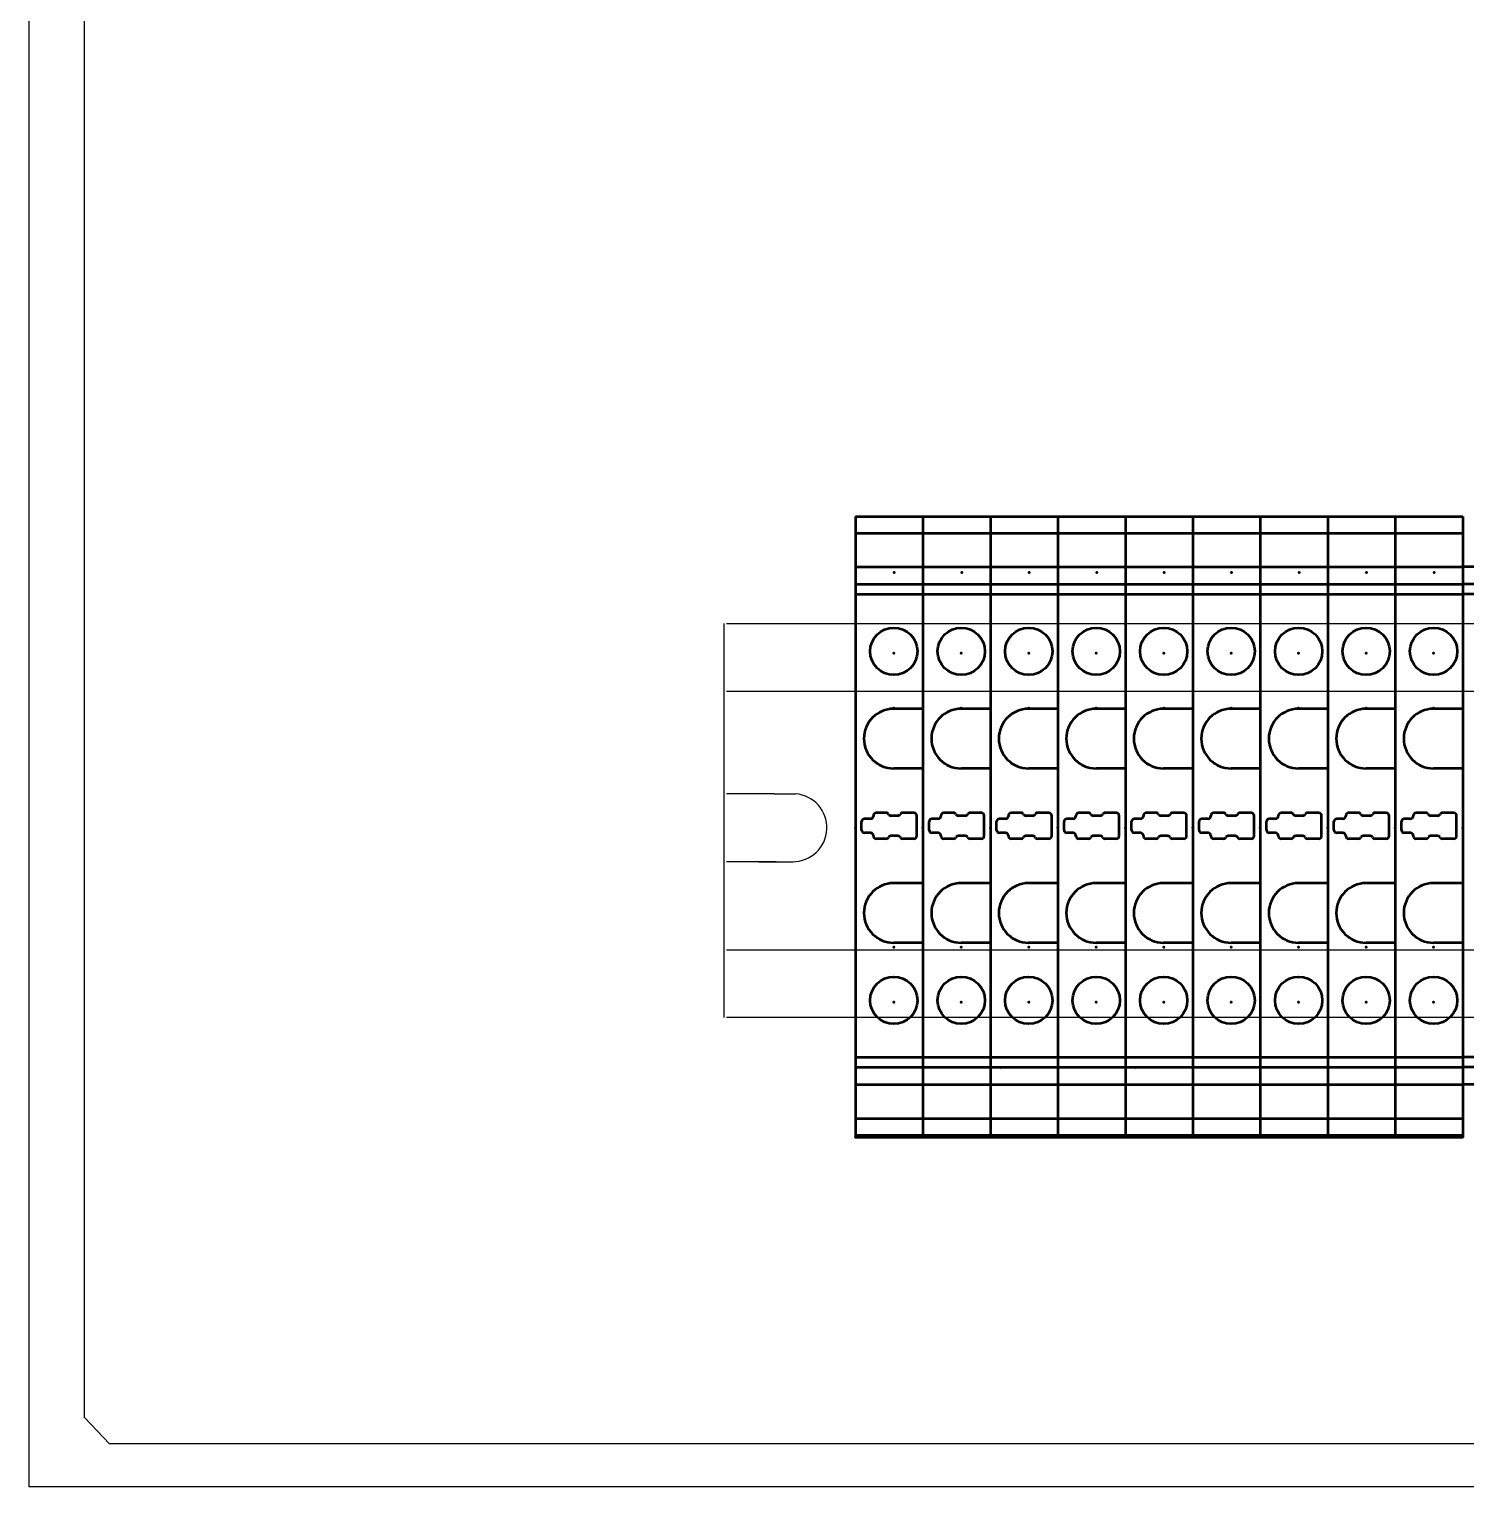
# Model space of a CAD drawing. Header units: millimetres. Extents: x -72 to 2978, y -1067 to 2817.
# Drawn here: x -0.4 to 127.3, y 1234.2 to 1363.8 of the extents above; entities that cross this region are included whole.
import ezdxf

# ---------------------------------------------------------------- set-up
doc = ezdxf.new("R2010")
doc.units = ezdxf.units.MM
doc.linetypes.add('Dashed', pattern=[2, 1, -1])
for name, color, linetype, lineweight in [('2d ConnectionPoints', 7, 'Continuous', 50), ('AM_0', 7, 'Continuous', 50), ('AM_4', 3, 'Continuous', 25), ('AM_9', 6, 'Dashed', 25)]:
    doc.layers.add(name, color=color, linetype=linetype, lineweight=lineweight)

msp = doc.modelspace()

# ---------------------------------------------------------------- linework, layer by layer
for p, q in [((-0.41, 1234.18), (-0.41, 1534.18)), ((308.57, 1234.18), (-0.41, 1234.18))]:
    msp.add_line(p, q)
at = {"color": 30, "true_color": 0xf8991e}
for p, q in [((4.52, 1240.31), (4.52, 1525.9)), ((4.53, 1240.31), (6.73, 1237.99)), ((13.84, 1237.99), (6.73, 1237.99)), ((301.3, 1237.99), (13.87, 1237.99))]:
    msp.add_line(p, q, dxfattribs=at)
at = {"color": 6}
msp.add_line((61.37, 1310.92), (61.37, 1275.92), dxfattribs=at)
at = {"color": 6, "linetype": 'ByBlock'}
for p, q in [((61.6, 1310.92), (299.55, 1310.92)), ((61.6, 1304.92), (299.59, 1304.92)), ((65.86, 1295.8), (61.6, 1295.8)), ((65.86, 1295.8), (67.74, 1295.8)), ((66, 1289.76), (61.6, 1289.76)), ((64.47, 1289.76), (67.53, 1289.76)), ((61.6, 1281.92), (299.59, 1281.92)), ((299.59, 1275.92), (61.6, 1275.92))]:
    msp.add_line(p, q, dxfattribs=at)
msp.add_arc((67.5, 1292.78), 3.02, 269.4277, 85.4019, dxfattribs=at)
at = {"layer": '2d ConnectionPoints'}
for p in [(76.51, 1315.48), (76.51, 1315.48), (82.51, 1315.48), (82.51, 1315.48), (88.51, 1315.48), (88.51, 1315.48), (94.51, 1315.48), (94.51, 1315.48), (106.51, 1315.48), (106.51, 1315.48), (112.51, 1315.48), (112.51, 1315.48), (118.51, 1315.48), (118.51, 1315.48), (76.47, 1308.3), (76.47, 1308.3), (82.47, 1308.3), (82.47, 1308.3), (88.47, 1308.3), (88.47, 1308.3), (94.47, 1308.3), (94.47, 1308.3), (106.47, 1308.3), (106.47, 1308.3), (112.47, 1308.3), (112.47, 1308.3), (118.47, 1308.3), (118.47, 1308.3), (76.47, 1303.41), (82.47, 1303.41), (88.47, 1303.41), (94.47, 1303.41), (106.47, 1303.41), (112.47, 1303.41), (118.47, 1303.41), (73.06, 1292.78), (73.06, 1292.78), (79.06, 1292.81), (79.06, 1292.81), (79.06, 1292.78), (79.06, 1292.78), (85.06, 1292.81), (85.06, 1292.81), (85.06, 1292.78), (85.06, 1292.78), (91.06, 1292.81), (91.06, 1292.81), (91.06, 1292.78), (91.06, 1292.78), (103.06, 1292.78), (103.06, 1292.78), (109.06, 1292.81), (109.06, 1292.81), (109.06, 1292.78), (109.06, 1292.78), (109.06, 1292.78), (109.06, 1292.78), (115.06, 1292.81), (115.06, 1292.81), (115.06, 1292.78), (115.06, 1292.78), (115.06, 1292.78), (115.06, 1292.78), (127.06, 1292.81), (127.06, 1292.81), (76.47, 1282.16), (82.47, 1282.16), (88.47, 1282.16), (94.47, 1282.16), (106.47, 1282.16), (112.47, 1282.16), (118.47, 1282.16), (76.47, 1277.27), (76.47, 1277.27), (82.47, 1277.27), (82.47, 1277.27), (88.47, 1277.27), (88.47, 1277.27), (94.47, 1277.27), (94.47, 1277.27), (106.47, 1277.27), (106.47, 1277.27), (112.47, 1277.27), (112.47, 1277.27), (118.47, 1277.27), (118.47, 1277.27), (73.05, 1265.28), (79.05, 1265.28), (85.05, 1265.28), (91.05, 1265.28), (103.05, 1265.28), (109.05, 1265.28), (109.05, 1265.28), (115.05, 1265.28), (115.05, 1265.28), (127.05, 1265.31)]:
    msp.add_point(p, dxfattribs=at)
at = {"layer": '2d ConnectionPoints', "color": 3}
for p in [(100.51, 1315.48), (100.51, 1315.48), (124.51, 1315.48), (124.51, 1315.48), (100.47, 1308.3), (100.47, 1308.3), (124.47, 1308.3), (124.47, 1308.3), (100.47, 1303.41), (124.47, 1303.41), (97.06, 1292.81), (97.06, 1292.81), (97.06, 1292.81), (97.06, 1292.81), (97.06, 1292.78), (97.06, 1292.78), (103.06, 1292.81), (103.06, 1292.81), (121.06, 1292.81), (121.06, 1292.81), (121.06, 1292.78), (121.06, 1292.78), (121.06, 1292.78), (121.06, 1292.78), (127.06, 1292.81), (127.06, 1292.81), (127.06, 1292.78), (127.06, 1292.78), (100.47, 1282.16), (124.47, 1282.16), (100.47, 1277.27), (100.47, 1277.27), (124.47, 1277.27), (124.47, 1277.27), (97.05, 1265.28), (121.05, 1265.28), (121.05, 1265.28), (127.05, 1265.28)]:
    msp.add_point(p, dxfattribs=at)
at = {"layer": 'AM_0'}
for p, q in [((73.06, 1320.45), (79.06, 1320.45)), ((73.06, 1320.45), (73.06, 1265.28)), ((79.06, 1320.45), (79.06, 1265.28)), ((79.06, 1320.45), (85.06, 1320.45)), ((79.06, 1320.45), (79.06, 1265.28)), ((85.06, 1320.45), (85.06, 1265.28)), ((85.06, 1320.45), (91.06, 1320.45)), ((85.06, 1320.45), (85.06, 1265.28)), ((91.06, 1320.45), (91.06, 1265.28)), ((91.06, 1320.45), (97.06, 1320.45)), ((91.06, 1320.45), (91.06, 1265.28)), ((103.06, 1320.45), (109.06, 1320.45)), ((103.06, 1320.45), (103.06, 1265.28)), ((109.06, 1320.45), (109.06, 1265.28)), ((109.06, 1320.45), (109.06, 1265.28)), ((109.06, 1320.45), (115.06, 1320.45)), ((109.06, 1320.45), (109.06, 1265.28)), ((115.06, 1320.45), (115.06, 1265.28)), ((115.06, 1320.45), (115.06, 1265.28)), ((115.06, 1320.45), (121.06, 1320.45)), ((115.06, 1320.45), (115.06, 1265.28)), ((79.06, 1318.95), (73.06, 1318.95)), ((85.06, 1318.95), (79.06, 1318.95)), ((91.06, 1318.95), (85.06, 1318.95)), ((97.06, 1318.95), (91.06, 1318.95)), ((109.06, 1318.95), (103.06, 1318.95)), ((115.06, 1318.95), (109.06, 1318.95)), ((121.06, 1318.95), (115.06, 1318.95)), ((79.06, 1315.94), (73.06, 1315.94)), ((85.06, 1315.94), (79.06, 1315.94)), ((91.06, 1315.94), (85.06, 1315.94)), ((97.06, 1315.94), (91.06, 1315.94)), ((109.06, 1315.94), (103.06, 1315.94)), ((115.06, 1315.94), (109.06, 1315.94)), ((121.06, 1315.94), (115.06, 1315.94)), ((133.06, 1315.96), (127.06, 1315.96)), ((127.06, 1315.96), (127.06, 1269.98)), ((79.06, 1314.4), (73.06, 1314.4)), ((85.06, 1314.4), (79.06, 1314.4)), ((91.06, 1314.4), (85.06, 1314.4)), ((97.06, 1314.4), (91.06, 1314.4)), ((109.06, 1314.4), (103.06, 1314.4)), ((115.06, 1314.4), (109.06, 1314.4)), ((121.06, 1314.4), (115.06, 1314.4)), ((133.06, 1314.42), (127.06, 1314.42)), ((79.06, 1313.52), (73.06, 1313.52)), ((85.06, 1313.52), (79.06, 1313.52)), ((91.06, 1313.52), (85.06, 1313.52)), ((97.06, 1313.52), (91.06, 1313.52)), ((109.06, 1313.52), (103.06, 1313.52)), ((115.06, 1313.52), (109.06, 1313.52)), ((121.06, 1313.52), (115.06, 1313.52)), ((133.06, 1313.54), (127.06, 1313.54)), ((79.06, 1303.35), (76.46, 1303.35)), ((85.06, 1303.35), (82.46, 1303.35)), ((91.06, 1303.35), (88.46, 1303.35)), ((97.06, 1303.35), (94.46, 1303.35)), ((109.06, 1303.35), (106.46, 1303.35)), ((115.06, 1303.35), (112.46, 1303.35)), ((121.06, 1303.35), (118.46, 1303.35)), ((79.06, 1298.05), (76.46, 1298.05)), ((85.06, 1298.05), (82.46, 1298.05)), ((91.06, 1298.05), (88.46, 1298.05)), ((97.06, 1298.05), (94.46, 1298.05)), ((109.06, 1298.05), (106.46, 1298.05)), ((115.06, 1298.05), (112.46, 1298.05)), ((121.06, 1298.05), (118.46, 1298.05)), ((74.41, 1293.57), (73.86, 1293.57)), ((74.66, 1293.85), (74.66, 1293.82)), ((75.78, 1294.1), (74.91, 1294.1)), ((76.83, 1293.85), (76.21, 1293.85)), ((78.26, 1294.1), (77.26, 1294.1)), ((78.51, 1292.05), (78.51, 1293.85)), ((80.41, 1293.57), (79.86, 1293.57)), ((80.66, 1293.85), (80.66, 1293.82)), ((81.78, 1294.1), (80.91, 1294.1)), ((82.83, 1293.85), (82.21, 1293.85)), ((84.26, 1294.1), (83.26, 1294.1)), ((84.51, 1292.05), (84.51, 1293.85)), ((86.41, 1293.57), (85.86, 1293.57)), ((86.66, 1293.85), (86.66, 1293.82)), ((87.78, 1294.1), (86.91, 1294.1)), ((88.83, 1293.85), (88.21, 1293.85)), ((90.26, 1294.1), (89.26, 1294.1)), ((90.51, 1292.05), (90.51, 1293.85)), ((92.41, 1293.57), (91.86, 1293.57)), ((92.66, 1293.85), (92.66, 1293.82)), ((93.78, 1294.1), (92.91, 1294.1)), ((94.83, 1293.85), (94.21, 1293.85)), ((96.26, 1294.1), (95.26, 1294.1)), ((96.51, 1292.05), (96.51, 1293.85)), ((96.51, 1292.05), (96.51, 1293.85)), ((104.41, 1293.57), (103.86, 1293.57)), ((104.66, 1293.85), (104.66, 1293.82)), ((105.78, 1294.1), (104.91, 1294.1)), ((106.83, 1293.85), (106.21, 1293.85)), ((108.26, 1294.1), (107.26, 1294.1)), ((108.51, 1292.05), (108.51, 1293.85)), ((110.41, 1293.57), (109.86, 1293.57)), ((110.66, 1293.85), (110.66, 1293.82)), ((111.78, 1294.1), (110.91, 1294.1)), ((112.83, 1293.85), (112.21, 1293.85)), ((114.26, 1294.1), (113.26, 1294.1)), ((114.51, 1292.05), (114.51, 1293.85)), ((116.41, 1293.57), (115.86, 1293.57)), ((116.66, 1293.85), (116.66, 1293.82)), ((117.78, 1294.1), (116.91, 1294.1)), ((118.83, 1293.85), (118.21, 1293.85)), ((120.26, 1294.1), (119.26, 1294.1)), ((120.51, 1292.05), (120.51, 1293.85)), ((73.61, 1292.57), (73.61, 1293.32)), ((74.41, 1292.32), (73.86, 1292.32)), ((74.66, 1292.05), (74.66, 1292.07)), ((76.83, 1292.05), (76.21, 1292.05)), ((79.61, 1292.57), (79.61, 1293.32)), ((80.41, 1292.32), (79.86, 1292.32)), ((80.66, 1292.05), (80.66, 1292.07)), ((82.83, 1292.05), (82.21, 1292.05)), ((85.61, 1292.57), (85.61, 1293.32)), ((86.41, 1292.32), (85.86, 1292.32)), ((86.66, 1292.05), (86.66, 1292.07)), ((88.83, 1292.05), (88.21, 1292.05)), ((91.61, 1292.57), (91.61, 1293.32)), ((92.41, 1292.32), (91.86, 1292.32)), ((92.66, 1292.05), (92.66, 1292.07)), ((94.83, 1292.05), (94.21, 1292.05)), ((103.61, 1292.57), (103.61, 1293.32)), ((104.41, 1292.32), (103.86, 1292.32)), ((104.66, 1292.05), (104.66, 1292.07)), ((106.83, 1292.05), (106.21, 1292.05)), ((109.61, 1292.57), (109.61, 1293.32)), ((110.41, 1292.32), (109.86, 1292.32)), ((110.66, 1292.05), (110.66, 1292.07)), ((112.83, 1292.05), (112.21, 1292.05)), ((115.61, 1292.57), (115.61, 1293.32)), ((116.41, 1292.32), (115.86, 1292.32)), ((116.66, 1292.05), (116.66, 1292.07)), ((118.83, 1292.05), (118.21, 1292.05)), ((75.78, 1291.8), (74.91, 1291.8)), ((78.26, 1291.8), (77.26, 1291.8)), ((81.78, 1291.8), (80.91, 1291.8)), ((84.26, 1291.8), (83.26, 1291.8)), ((87.78, 1291.8), (86.91, 1291.8)), ((90.26, 1291.8), (89.26, 1291.8)), ((93.78, 1291.8), (92.91, 1291.8)), ((96.26, 1291.8), (95.26, 1291.8)), ((105.78, 1291.8), (104.91, 1291.8)), ((108.26, 1291.8), (107.26, 1291.8)), ((111.78, 1291.8), (110.91, 1291.8)), ((114.26, 1291.8), (113.26, 1291.8)), ((117.78, 1291.8), (116.91, 1291.8)), ((120.26, 1291.8), (119.26, 1291.8)), ((79.06, 1287.85), (76.46, 1287.85)), ((85.06, 1287.85), (82.46, 1287.85)), ((91.06, 1287.85), (88.46, 1287.85)), ((97.06, 1287.85), (94.46, 1287.85)), ((109.06, 1287.85), (106.46, 1287.85)), ((115.06, 1287.85), (112.46, 1287.85)), ((121.06, 1287.85), (118.46, 1287.85)), ((79.06, 1282.55), (76.46, 1282.55)), ((85.06, 1282.55), (82.46, 1282.55)), ((91.06, 1282.55), (88.46, 1282.55)), ((97.06, 1282.55), (94.46, 1282.55)), ((109.06, 1282.55), (106.46, 1282.55)), ((115.06, 1282.55), (112.46, 1282.55)), ((121.06, 1282.55), (118.46, 1282.55)), ((73.06, 1272.37), (79.06, 1272.37)), ((73.06, 1271.49), (79.06, 1271.49)), ((79.06, 1272.37), (85.06, 1272.37)), ((79.06, 1271.49), (85.06, 1271.49)), ((85.06, 1272.37), (91.06, 1272.37)), ((85.06, 1271.49), (91.06, 1271.49)), ((91.06, 1272.37), (97.06, 1272.37)), ((91.06, 1271.49), (97.06, 1271.49)), ((103.06, 1272.37), (109.06, 1272.37)), ((103.06, 1271.49), (109.06, 1271.49)), ((109.06, 1272.37), (115.06, 1272.37)), ((109.06, 1271.49), (115.06, 1271.49)), ((115.06, 1272.37), (121.06, 1272.37)), ((115.06, 1271.49), (121.06, 1271.49)), ((127.06, 1272.4), (133.06, 1272.4)), ((127.06, 1271.52), (133.06, 1271.52)), ((73.06, 1269.95), (79.06, 1269.95)), ((79.06, 1269.95), (85.06, 1269.95)), ((85.06, 1269.95), (91.06, 1269.95)), ((91.06, 1269.95), (97.06, 1269.95)), ((103.06, 1269.95), (109.06, 1269.95)), ((109.06, 1269.95), (115.06, 1269.95)), ((115.06, 1269.95), (121.06, 1269.95)), ((127.06, 1269.98), (133.06, 1269.98)), ((73.06, 1266.94), (79.06, 1266.94)), ((79.06, 1266.94), (85.06, 1266.94)), ((85.06, 1266.94), (91.06, 1266.94)), ((91.06, 1266.94), (97.06, 1266.94)), ((103.06, 1266.94), (109.06, 1266.94)), ((109.06, 1266.94), (115.06, 1266.94)), ((115.06, 1266.94), (121.06, 1266.94)), ((73.06, 1265.45), (79.06, 1265.45)), ((73.06, 1265.28), (79.06, 1265.28)), ((79.06, 1265.45), (85.06, 1265.45)), ((79.06, 1265.28), (85.06, 1265.28)), ((85.06, 1265.45), (91.06, 1265.45)), ((85.06, 1265.28), (91.06, 1265.28)), ((91.06, 1265.45), (97.06, 1265.45)), ((91.06, 1265.28), (97.06, 1265.28)), ((103.06, 1265.45), (109.06, 1265.45)), ((103.06, 1265.28), (109.06, 1265.28)), ((109.06, 1265.45), (115.06, 1265.45)), ((109.06, 1265.28), (115.06, 1265.28)), ((115.06, 1265.45), (121.06, 1265.45)), ((115.06, 1265.28), (121.06, 1265.28))]:
    msp.add_line(p, q, dxfattribs=at)
at = {"layer": 'AM_0', "color": 3}
for p, q in [((97.06, 1320.45), (97.06, 1265.28)), ((97.06, 1320.45), (97.06, 1265.28)), ((97.06, 1320.45), (103.06, 1320.45)), ((97.06, 1320.45), (97.06, 1265.28)), ((103.06, 1320.45), (103.06, 1265.28)), ((121.06, 1320.45), (121.06, 1265.28)), ((121.06, 1320.45), (121.06, 1265.28)), ((121.06, 1320.45), (127.06, 1320.45)), ((121.06, 1320.45), (121.06, 1265.28)), ((127.06, 1320.45), (127.06, 1265.28)), ((127.06, 1320.45), (127.06, 1265.28)), ((103.06, 1318.95), (97.06, 1318.95)), ((127.06, 1318.95), (121.06, 1318.95)), ((103.06, 1315.94), (97.06, 1315.94)), ((127.06, 1315.94), (121.06, 1315.94)), ((103.06, 1314.4), (97.06, 1314.4)), ((127.06, 1314.4), (121.06, 1314.4)), ((103.06, 1313.52), (97.06, 1313.52)), ((127.06, 1313.52), (121.06, 1313.52)), ((103.06, 1303.35), (100.46, 1303.35)), ((127.06, 1303.35), (124.46, 1303.35)), ((103.06, 1298.05), (100.46, 1298.05)), ((127.06, 1298.05), (124.46, 1298.05)), ((98.41, 1293.57), (97.86, 1293.57)), ((98.66, 1293.85), (98.66, 1293.82)), ((99.78, 1294.1), (98.91, 1294.1)), ((100.83, 1293.85), (100.21, 1293.85)), ((102.26, 1294.1), (101.26, 1294.1)), ((102.51, 1292.05), (102.51, 1293.85)), ((122.41, 1293.57), (121.86, 1293.57)), ((122.66, 1293.85), (122.66, 1293.82)), ((123.78, 1294.1), (122.91, 1294.1)), ((124.83, 1293.85), (124.21, 1293.85)), ((126.26, 1294.1), (125.26, 1294.1)), ((126.51, 1292.05), (126.51, 1293.85)), ((97.61, 1292.57), (97.61, 1293.32)), ((98.41, 1292.32), (97.86, 1292.32)), ((98.66, 1292.05), (98.66, 1292.07)), ((100.83, 1292.05), (100.21, 1292.05)), ((121.61, 1292.57), (121.61, 1293.32)), ((122.41, 1292.32), (121.86, 1292.32)), ((122.66, 1292.05), (122.66, 1292.07)), ((124.83, 1292.05), (124.21, 1292.05)), ((99.78, 1291.8), (98.91, 1291.8)), ((102.26, 1291.8), (101.26, 1291.8)), ((123.78, 1291.8), (122.91, 1291.8)), ((126.26, 1291.8), (125.26, 1291.8)), ((103.06, 1287.85), (100.46, 1287.85)), ((127.06, 1287.85), (124.46, 1287.85)), ((103.06, 1282.55), (100.46, 1282.55)), ((127.06, 1282.55), (124.46, 1282.55)), ((97.06, 1272.37), (103.06, 1272.37)), ((97.06, 1271.49), (103.06, 1271.49)), ((121.06, 1272.37), (127.06, 1272.37)), ((121.06, 1271.49), (127.06, 1271.49)), ((97.06, 1269.95), (103.06, 1269.95)), ((121.06, 1269.95), (127.06, 1269.95)), ((97.06, 1266.94), (103.06, 1266.94)), ((121.06, 1266.94), (127.06, 1266.94)), ((97.06, 1265.45), (103.06, 1265.45)), ((97.06, 1265.28), (103.06, 1265.28)), ((121.06, 1265.45), (127.06, 1265.45)), ((121.06, 1265.28), (127.06, 1265.28))]:
    msp.add_line(p, q, dxfattribs=at)
at = {"layer": 'AM_0'}
for centre in [(76.47, 1308.46), (82.47, 1308.46), (88.47, 1308.46), (94.47, 1308.46), (106.47, 1308.46), (112.47, 1308.46), (118.47, 1308.46), (76.47, 1277.43), (82.47, 1277.43), (88.47, 1277.43), (94.47, 1277.43), (106.47, 1277.43), (112.47, 1277.43), (118.47, 1277.43)]:
    msp.add_circle(centre, 2.1, dxfattribs=at)
at = {"layer": 'AM_0', "color": 3}
for centre in [(100.47, 1308.46), (124.47, 1308.46), (100.47, 1277.43), (124.47, 1277.43)]:
    msp.add_circle(centre, 2.1, dxfattribs=at)
at = {"layer": 'AM_0'}
for centre, radius, start, end in [((76.46, 1300.7), 2.65, 90, 270), ((82.46, 1300.7), 2.65, 90, 270), ((88.46, 1300.7), 2.65, 90, 270), ((94.46, 1300.7), 2.65, 90, 270), ((106.46, 1300.7), 2.65, 90, 270), ((112.46, 1300.7), 2.65, 90, 270), ((118.46, 1300.7), 2.65, 90, 270), ((73.86, 1293.32), 0.25, 90, 180), ((74.41, 1293.82), 0.25, 270, 0), ((74.91, 1293.85), 0.25, 90, 180), ((75.78, 1293.85), 0.25, 30, 90), ((76.21, 1294.1), 0.25, 210, 270), ((76.83, 1294.1), 0.25, 270, 330), ((77.26, 1293.85), 0.25, 90, 150), ((78.26, 1293.85), 0.25, 0, 90), ((79.86, 1293.32), 0.25, 90, 180), ((80.41, 1293.82), 0.25, 270, 0), ((80.91, 1293.85), 0.25, 90, 180), ((81.78, 1293.85), 0.25, 30, 90), ((82.21, 1294.1), 0.25, 210, 270), ((82.83, 1294.1), 0.25, 270, 330), ((83.26, 1293.85), 0.25, 90, 150), ((84.26, 1293.85), 0.25, 0, 90), ((85.86, 1293.32), 0.25, 90, 180), ((86.41, 1293.82), 0.25, 270, 0), ((86.91, 1293.85), 0.25, 90, 180), ((87.78, 1293.85), 0.25, 30, 90), ((88.21, 1294.1), 0.25, 210, 270), ((88.83, 1294.1), 0.25, 270, 330), ((89.26, 1293.85), 0.25, 90, 150), ((90.26, 1293.85), 0.25, 0, 90), ((91.86, 1293.32), 0.25, 90, 180), ((92.41, 1293.82), 0.25, 270, 0), ((92.91, 1293.85), 0.25, 90, 180), ((93.78, 1293.85), 0.25, 30, 90), ((94.21, 1294.1), 0.25, 210, 270), ((94.83, 1294.1), 0.25, 270, 330), ((95.26, 1293.85), 0.25, 90, 150), ((96.26, 1293.85), 0.25, 0, 90), ((103.86, 1293.32), 0.25, 90, 180), ((104.41, 1293.82), 0.25, 270, 0), ((104.91, 1293.85), 0.25, 90, 180), ((105.78, 1293.85), 0.25, 30, 90), ((106.21, 1294.1), 0.25, 210, 270), ((106.83, 1294.1), 0.25, 270, 330), ((107.26, 1293.85), 0.25, 90, 150), ((108.26, 1293.85), 0.25, 0, 90), ((109.86, 1293.32), 0.25, 90, 180), ((110.41, 1293.82), 0.25, 270, 0), ((110.91, 1293.85), 0.25, 90, 180), ((111.78, 1293.85), 0.25, 30, 90), ((112.21, 1294.1), 0.25, 210, 270), ((112.83, 1294.1), 0.25, 270, 330), ((113.26, 1293.85), 0.25, 90, 150), ((114.26, 1293.85), 0.25, 0, 90), ((115.86, 1293.32), 0.25, 90, 180), ((116.41, 1293.82), 0.25, 270, 0), ((116.91, 1293.85), 0.25, 90, 180), ((117.78, 1293.85), 0.25, 30, 90), ((118.21, 1294.1), 0.25, 210, 270), ((118.83, 1294.1), 0.25, 270, 330), ((119.26, 1293.85), 0.25, 90, 150), ((120.26, 1293.85), 0.25, 0, 90), ((73.86, 1292.57), 0.25, 180, 270), ((74.41, 1292.07), 0.25, 360, 90), ((74.91, 1292.05), 0.25, 180, 270), ((76.21, 1291.8), 0.25, 90, 150), ((76.83, 1291.8), 0.25, 30, 90), ((78.26, 1292.05), 0.25, 270, 360), ((79.86, 1292.57), 0.25, 180, 270), ((80.41, 1292.07), 0.25, 360, 90), ((80.91, 1292.05), 0.25, 180, 270), ((82.21, 1291.8), 0.25, 90, 150), ((82.83, 1291.8), 0.25, 30, 90), ((84.26, 1292.05), 0.25, 270, 360), ((85.86, 1292.57), 0.25, 180, 270), ((86.41, 1292.07), 0.25, 360, 90), ((86.91, 1292.05), 0.25, 180, 270), ((88.21, 1291.8), 0.25, 90, 150), ((88.83, 1291.8), 0.25, 30, 90), ((90.26, 1292.05), 0.25, 270, 360), ((91.86, 1292.57), 0.25, 180, 270), ((92.41, 1292.07), 0.25, 360, 90), ((92.91, 1292.05), 0.25, 180, 270), ((94.21, 1291.8), 0.25, 90, 150), ((94.83, 1291.8), 0.25, 30, 90), ((96.26, 1292.05), 0.25, 270, 360), ((103.86, 1292.57), 0.25, 180, 270), ((104.41, 1292.07), 0.25, 360, 90), ((104.91, 1292.05), 0.25, 180, 270), ((106.21, 1291.8), 0.25, 90, 150), ((106.83, 1291.8), 0.25, 30, 90), ((108.26, 1292.05), 0.25, 270, 360), ((109.86, 1292.57), 0.25, 180, 270), ((110.41, 1292.07), 0.25, 360, 90), ((110.91, 1292.05), 0.25, 180, 270), ((112.21, 1291.8), 0.25, 90, 150), ((112.83, 1291.8), 0.25, 30, 90), ((114.26, 1292.05), 0.25, 270, 360), ((115.86, 1292.57), 0.25, 180, 270), ((116.41, 1292.07), 0.25, 360, 90), ((116.91, 1292.05), 0.25, 180, 270), ((118.21, 1291.8), 0.25, 90, 150), ((118.83, 1291.8), 0.25, 30, 90), ((120.26, 1292.05), 0.25, 270, 360), ((75.78, 1292.05), 0.25, 270, 330), ((77.26, 1292.05), 0.25, 210, 270), ((81.78, 1292.05), 0.25, 270, 330), ((83.26, 1292.05), 0.25, 210, 270), ((87.78, 1292.05), 0.25, 270, 330), ((89.26, 1292.05), 0.25, 210, 270), ((93.78, 1292.05), 0.25, 270, 330), ((95.26, 1292.05), 0.25, 210, 270), ((105.78, 1292.05), 0.25, 270, 330), ((107.26, 1292.05), 0.25, 210, 270), ((111.78, 1292.05), 0.25, 270, 330), ((113.26, 1292.05), 0.25, 210, 270), ((117.78, 1292.05), 0.25, 270, 330), ((119.26, 1292.05), 0.25, 210, 270), ((76.46, 1285.2), 2.65, 90, 270), ((82.46, 1285.2), 2.65, 90, 270), ((88.46, 1285.2), 2.65, 90, 270), ((94.46, 1285.2), 2.65, 90, 270), ((106.46, 1285.2), 2.65, 90, 270), ((112.46, 1285.2), 2.65, 90, 270), ((118.46, 1285.2), 2.65, 90, 270)]:
    msp.add_arc(centre, radius, start, end, dxfattribs=at)
at = {"layer": 'AM_0', "color": 3}
for centre, radius, start, end in [((100.46, 1300.7), 2.65, 90, 270), ((124.46, 1300.7), 2.65, 90, 270), ((97.86, 1293.32), 0.25, 90, 180), ((98.41, 1293.82), 0.25, 270, 0), ((98.91, 1293.85), 0.25, 90, 180), ((99.78, 1293.85), 0.25, 30, 90), ((100.21, 1294.1), 0.25, 210, 270), ((100.83, 1294.1), 0.25, 270, 330), ((101.26, 1293.85), 0.25, 90, 150), ((102.26, 1293.85), 0.25, 0, 90), ((121.86, 1293.32), 0.25, 90, 180), ((122.41, 1293.82), 0.25, 270, 0), ((122.91, 1293.85), 0.25, 90, 180), ((123.78, 1293.85), 0.25, 30, 90), ((124.21, 1294.1), 0.25, 210, 270), ((124.83, 1294.1), 0.25, 270, 330), ((125.26, 1293.85), 0.25, 90, 150), ((126.26, 1293.85), 0.25, 0, 90), ((97.86, 1292.57), 0.25, 180, 270), ((98.41, 1292.07), 0.25, 360, 90), ((98.91, 1292.05), 0.25, 180, 270), ((100.21, 1291.8), 0.25, 90, 150), ((100.83, 1291.8), 0.25, 30, 90), ((102.26, 1292.05), 0.25, 270, 360), ((121.86, 1292.57), 0.25, 180, 270), ((122.41, 1292.07), 0.25, 360, 90), ((122.91, 1292.05), 0.25, 180, 270), ((124.21, 1291.8), 0.25, 90, 150), ((124.83, 1291.8), 0.25, 30, 90), ((126.26, 1292.05), 0.25, 270, 360), ((99.78, 1292.05), 0.25, 270, 330), ((101.26, 1292.05), 0.25, 210, 270), ((123.78, 1292.05), 0.25, 270, 330), ((125.26, 1292.05), 0.25, 210, 270), ((100.46, 1285.2), 2.65, 90, 270), ((124.46, 1285.2), 2.65, 90, 270)]:
    msp.add_arc(centre, radius, start, end, dxfattribs=at)
at = {"layer": 'AM_4'}
for points in [[(73.63, 1271.39), (73.63, 1271.39), (73.63, 1271.4)], [(79.63, 1271.39), (79.63, 1271.39), (79.63, 1271.4)], [(85.63, 1271.39), (85.63, 1271.39), (85.63, 1271.4)], [(91.63, 1271.39), (91.63, 1271.39), (91.63, 1271.4)], [(103.63, 1271.39), (103.63, 1271.39), (103.63, 1271.4)], [(109.63, 1271.39), (109.63, 1271.39), (109.63, 1271.4)], [(115.63, 1271.39), (115.63, 1271.39), (115.63, 1271.4)]]:
    msp.add_lwpolyline(points, dxfattribs=at)
at = {"layer": 'AM_4', "color": 3}
for points in [[(97.63, 1271.39), (97.63, 1271.39), (97.63, 1271.4)], [(121.63, 1271.39), (121.63, 1271.39), (121.63, 1271.4)]]:
    msp.add_lwpolyline(points, dxfattribs=at)
at = {"layer": 'AM_9'}
for points in [[(73.94, 1271.39), (73.95, 1271.4), (73.95, 1271.4)], [(79.94, 1271.39), (79.95, 1271.4), (79.95, 1271.4)], [(85.94, 1271.39), (85.95, 1271.4), (85.95, 1271.4)], [(91.94, 1271.39), (91.95, 1271.4), (91.95, 1271.4)], [(103.94, 1271.39), (103.95, 1271.4), (103.95, 1271.4)], [(109.94, 1271.39), (109.95, 1271.4), (109.95, 1271.4)], [(115.94, 1271.39), (115.95, 1271.4), (115.95, 1271.4)]]:
    msp.add_lwpolyline(points, dxfattribs=at)
at = {"layer": 'AM_9', "color": 3}
for points in [[(97.94, 1271.39), (97.95, 1271.4), (97.95, 1271.4)], [(121.94, 1271.39), (121.95, 1271.4), (121.95, 1271.4)]]:
    msp.add_lwpolyline(points, dxfattribs=at)

doc.saveas('drawing.dxf')
